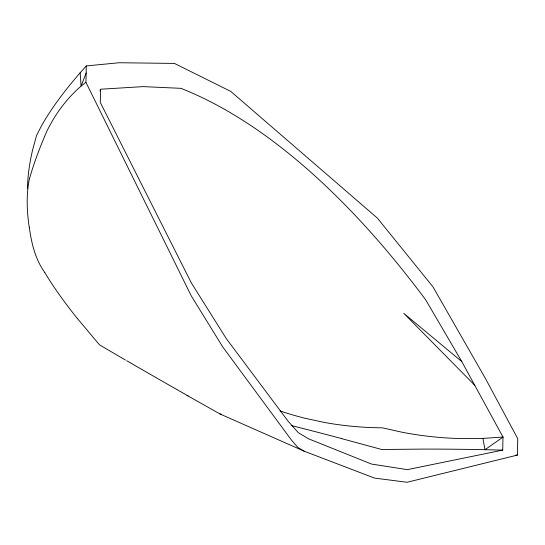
<?xml version="1.0" encoding="UTF-8"?>
<svg xmlns="http://www.w3.org/2000/svg" width="545" height="545" viewBox="0 0 545 545"><rect width="100%" height="100%" fill="white"/><g stroke="black" fill="none" stroke-linecap="round" stroke-linejoin="round"><path stroke-width="0.82" d="M304.165 451.185L297.911 447.493L291.732 440.449L222.762 346.974L191.145 295.656L85.933 82.329L86.28 65.938L119.178 62.736L174.448 63.424L230.733 91.383L377.351 218.068L432.982 286.868L485.963 379.443L517.75 438.691L517.403 455.089L407.095 482.264L374.531 478.101L304.165 451.185L219.942 413.948L186.983 395.363M100.546 89.312L100.294 102.467L191.411 283.025L226.23 338.52L288.073 421.142L298.224 432.614L308.49 438.786L371.533 464.061L407.36 469.64L502.708 450.122L503.008 437.036L461.799 361.601L425.781 299.968A747.924 347.158 70.4 0 0 180.879 88.331L143.233 86.621L100.621 89.217L99.926 90.961M29.519 178.508C34.178 162.287 40.221 146.428 46.986 130.95A328.144 206.78 53.4 0 1 81.076 86.117L85.933 82.329M86.117 73.091L81.076 86.124L80.17 72.778L86.28 65.938M503.008 437.131L485.016 449.7A315.712 35.35 0.7 0 0 422.593 449.1L381.759 449.502L341.933 438.705M280.035 410.923A336.231 305.18 -31.2 0 0 304.907 418.24L323.825 422.327A337.777 306.583 -31.2 0 0 382.27 427.818L402.067 432.226A333.152 314.601 1.8 0 0 462.589 438.602L482.918 438.398L503.008 437.036M502.708 450.122L485.016 449.7L482.918 438.398M515.788 455.034L517.403 455.089M219.942 413.948L221.577 414.316M125.418 360.041L99.537 344.89L77.485 318.627M461.799 361.601L403.804 313.355L474.736 385.267M44.799 272.52C35.18 259.168 31.487 243.199 29.28 227.183M291.119 425.481A315.828 22.379 15.7 0 1 341.838 438.63M188.127 395.922A328.117 8.032 28.8 0 1 126.76 360.736M77.417 318.593A328.165 68.622 40.1 0 1 44.738 272.48M29.219 227.142A328.117 135.078 48 0 1 29.485 178.481M80.163 72.778A345.789 87.227 -34.7 0 0 61.626 95.525A349.141 88.079 -34.7 0 0 41.236 126.324L36.522 135.555L32.7 149.596A348.425 155.475 -42 0 0 27.509 188.481"/></g></svg>
